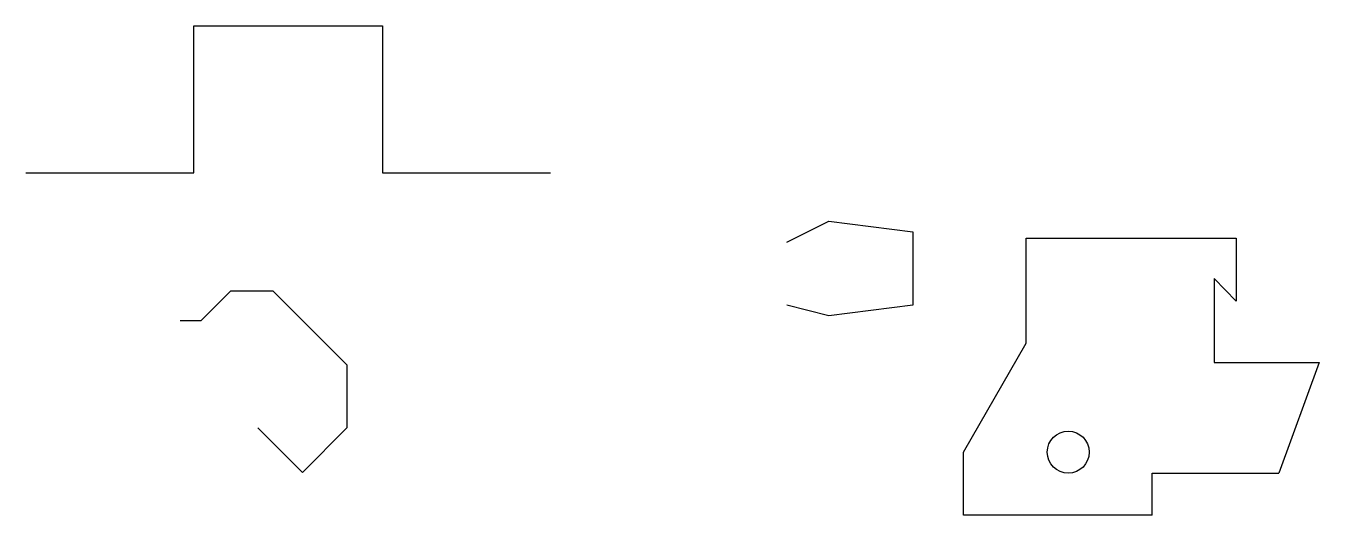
# Model space of a CAD drawing. Header units: centimetres. Extents: x 1097 to 1713, y 1391 to 1624.
import ezdxf

# ---------------------------------------------------------------- set-up
doc = ezdxf.new("R2010")
doc.units = ezdxf.units.CM

msp = doc.modelspace()

# ---------------------------------------------------------------- linework, layer by layer
for p, q in [((1176.93, 1553.68), (1176.93, 1623.68)), ((1176.93, 1623.68), (1266.93, 1623.68)), ((1266.93, 1623.68), (1266.93, 1553.68)), ((1096.93, 1553.68), (1176.93, 1553.68)), ((1266.93, 1553.68), (1346.93, 1553.68)), ((1459.7, 1520.56), (1479.7, 1530.56)), ((1479.7, 1530.56), (1519.7, 1525.56)), ((1519.7, 1525.56), (1519.7, 1490.56)), ((1573.79, 1472.54), (1573.79, 1522.54)), ((1573.79, 1522.54), (1673.79, 1522.54)), ((1673.79, 1522.54), (1673.79, 1492.54)), ((1673.79, 1492.54), (1663.37, 1503.33)), ((1663.37, 1503.33), (1663.37, 1463.33)), ((1180.44, 1483.37), (1194.58, 1497.52)), ((1194.58, 1497.52), (1214.58, 1497.52)), ((1214.58, 1497.52), (1249.94, 1462.16)), ((1479.7, 1485.56), (1459.7, 1490.56)), ((1519.7, 1490.56), (1479.7, 1485.56)), ((1170.44, 1483.37), (1170.44, 1483.37)), ((1170.44, 1483.37), (1180.44, 1483.37)), ((1543.79, 1420.58), (1573.79, 1472.54)), ((1249.94, 1462.16), (1249.94, 1432.16)), ((1663.37, 1463.33), (1713.37, 1463.33)), ((1713.37, 1463.33), (1694.17, 1410.58)), ((1228.73, 1410.95), (1207.51, 1432.16)), ((1249.94, 1432.16), (1228.73, 1410.95)), ((1543.79, 1390.58), (1543.79, 1420.58)), ((1633.79, 1390.58), (1633.79, 1410.58)), ((1633.79, 1410.58), (1694.17, 1410.58)), ((1633.79, 1390.58), (1543.79, 1390.58))]:
    msp.add_line(p, q)
msp.add_circle((1593.79, 1420.58), 10)

doc.saveas('drawing.dxf')
